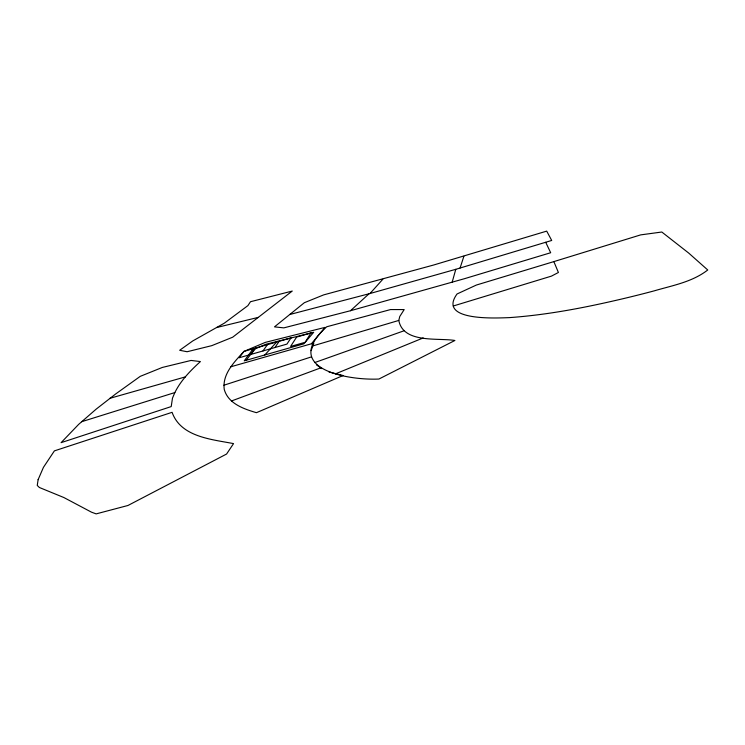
<?xml version="1.0" encoding="UTF-8"?>
<svg xmlns="http://www.w3.org/2000/svg" width="745" height="745" viewBox="0 0 745 745"><rect width="100%" height="100%" fill="white"/><g stroke="black" fill="none" stroke-linecap="round" stroke-linejoin="round"><path stroke-width="1.12" d="M398.798 320.434L399.758 316.504L404.19 309.575L390.538 309.566L326.692 326.785C280.763 368.011 346.332 380.546 378.907 379.037L454.888 340.484C438.088 337.653 403.269 343.734 398.798 320.434L312.462 346.015M328.945 371.941L343.054 375.536L256.429 412.683C243.736 408.949 228.082 403.594 224.226 389.328C222.178 373.925 234.563 361.735 243.969 351.398L265.425 342.346L325.081 327.372L311.401 343.79M452.15 282.271L455.782 269.317L551.71 240.458L546.709 231.118L433.553 265.043L323.693 294.88L304.342 302.712L274.486 326.869L283.845 327.875L350.495 310.721L464.293 278.751L550.685 252.732L545.712 242.311M311.149 350.634L313.822 343.1L230.68 366.819M460.084 268.051L463.884 256.261M174.851 392.568L172.486 398.156L171.21 406.584L61.09 442.66L78.653 424.38L96.189 409.117L115.633 393.993L140.256 376.346L162.298 367.453L191.083 360.44L200.414 361.567C190.487 370.572 180.849 380.434 174.851 392.568L81.615 421.717M274.942 347.533L279.189 341.303M262.976 350.951L267.408 344.674M251.056 354.359L255.675 348.045M246.306 360.254L254.473 349.098M289.768 314.511L370.004 293.521L382.828 279.245M264.773 354.983L277.233 341.424M350.495 310.721L369.026 293.781M258.273 317.379L232.71 337.187L211.776 345.652L187.097 351.742L179.657 350.28L192.797 340.912L224.282 323.2L247.908 305.618L250.478 301.725L292.263 291.053L258.273 317.379L216.544 327.558M335.548 373.822L423.207 337.932M231.406 401.006L320.704 367.89M314.641 362.591L403.939 330.817M223.891 385.221L311.54 356.846M553.861 261.607L476.372 285.046L457.039 293.977C436.98 321.607 497.194 318.003 509.357 317.621C539.995 315.452 570.363 310.32 600.368 303.839C618.415 299.928 636.379 295.635 654.212 290.857C672.67 285.437 692.161 282.066 707.75 269.979L688.669 253.039L661.811 232.021L640.691 234.88L553.861 261.607L558.405 272.484L551.44 276.125L453.249 306.009M455.782 269.317L370.004 293.521M109.906 398.314L185.393 376.886M316.383 364.78L321.71 368.607M38.116 479.668L37.25 485.442L39.383 487.5L63.874 497.539L91.495 512.178L96.17 513.882L127.963 505.482L226.573 454.04L233.539 443.61C211.524 439.317 180.867 437.054 172.086 412.32L54.394 450.874L43.434 467.366L38.116 479.668M310.879 332.996L305.199 342.272L290.587 346.444L296.612 337.085L310.879 332.996M290.988 337.913L286.937 344.097L239.154 357.768L243.96 351.398L290.988 337.913M252.201 350.057L244.267 360.831L303.885 343.817L313.692 332.289L265.946 344.255L252.201 350.057"/></g></svg>
